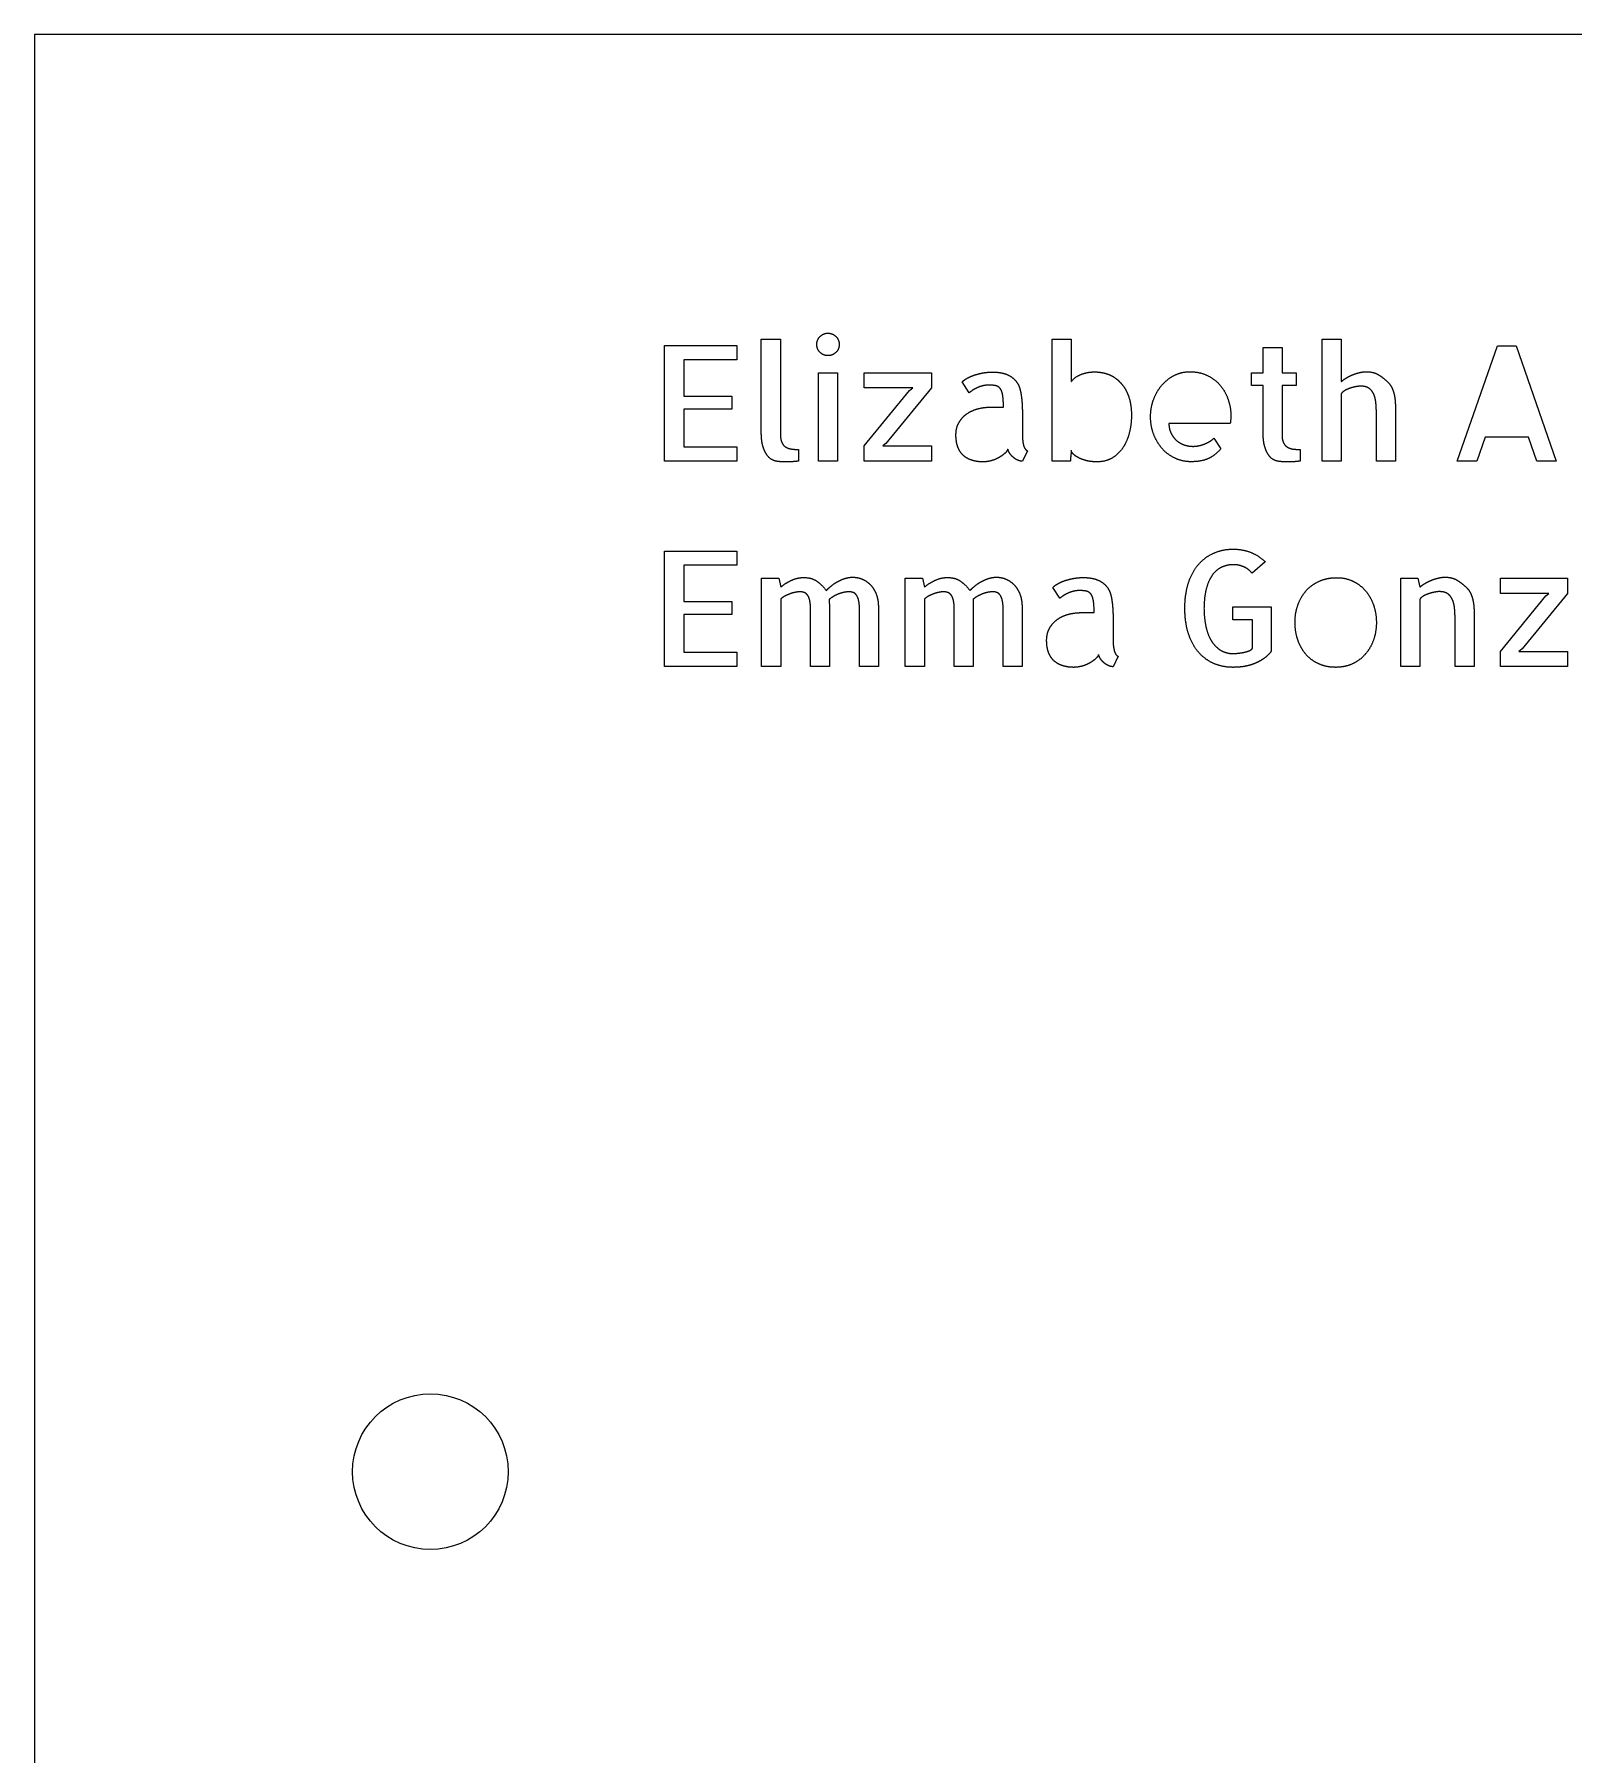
# Model space of a CAD drawing. Extents: x -92 to 92, y -145 to -23.
# Drawn here: x -91.9 to -37.5, y -83.8 to -23 of the extents above; entities that cross this region are included whole.
import ezdxf

# ---------------------------------------------------------------- set-up
doc = ezdxf.new("R2010")
doc.units = 0
doc.layers.add('VISIBLE', color=7, linetype='CONTINUOUS')

msp = doc.modelspace()

# ---------------------------------------------------------------- linework, layer by layer
at = {"layer": 'VISIBLE'}
for p, q in [((91.9, -23), (-91.9, -23)), ((-91.9, -23), (-91.9, -144.6)), ((-69.617, -38.082), (-69.617, -33.999)), ((-69.617, -33.999), (-67.063, -33.999)), ((-67.063, -33.999), (-67.063, -34.502)), ((-66.199, -37.095), (-66.199, -33.777)), ((-66.199, -33.777), (-65.523, -33.777)), ((-65.523, -33.777), (-65.523, -37.129)), ((-55.91, -38.082), (-55.91, -33.777)), ((-55.91, -33.777), (-55.239, -33.777)), ((-55.239, -33.777), (-55.239, -35.272)), ((-46.363, -38.082), (-46.363, -33.777)), ((-46.363, -33.777), (-45.693, -33.777)), ((-45.693, -33.777), (-45.693, -35.272)), ((-41.598, -38.082), (-40.169, -34.004)), ((-40.169, -34.004), (-39.51, -34.004)), ((-39.51, -34.004), (-38.092, -38.082)), ((-68.942, -34.502), (-68.942, -35.787)), ((-67.063, -34.502), (-68.942, -34.502)), ((-48.458, -34.957), (-48.458, -34.07)), ((-48.458, -34.07), (-47.788, -34.07)), ((-47.788, -34.07), (-47.788, -34.957)), ((-64.182, -38.082), (-64.182, -34.957)), ((-64.182, -34.957), (-63.506, -34.957)), ((-63.506, -34.957), (-63.506, -38.082)), ((-62.563, -34.957), (-60.187, -34.957)), ((-62.563, -35.494), (-62.563, -34.957)), ((-60.187, -34.957), (-60.187, -35.494)), ((-48.868, -35.411), (-48.868, -34.957)), ((-48.868, -34.957), (-48.458, -34.957)), ((-47.788, -34.957), (-47.29, -34.957)), ((-47.29, -34.957), (-47.29, -35.411)), ((-68.942, -35.787), (-67.235, -35.787)), ((-67.235, -35.787), (-67.235, -36.242)), ((-60.846, -35.494), (-62.563, -35.494)), ((-62.563, -37.544), (-60.957, -35.583)), ((-60.187, -35.494), (-61.794, -37.456)), ((-60.957, -35.583), (-60.846, -35.494)), ((-58.847, -35.666), (-59.096, -35.284)), ((-48.458, -35.411), (-48.868, -35.411)), ((-48.458, -37.095), (-48.458, -35.411)), ((-47.29, -35.411), (-47.788, -35.411)), ((-47.788, -35.411), (-47.788, -37.134)), ((-45.693, -35.699), (-45.693, -38.082)), ((-67.235, -36.242), (-68.942, -36.242)), ((-68.942, -36.242), (-68.942, -37.577)), ((-58.11, -36.176), (-57.638, -36.176)), ((-56.968, -36.392), (-56.968, -37.156)), ((-44.452, -38.082), (-44.452, -36.381)), ((-43.777, -36.326), (-43.777, -38.082)), ((-49.617, -36.747), (-51.788, -36.747)), ((-68.942, -37.577), (-67.063, -37.577)), ((-67.063, -37.577), (-67.063, -38.082)), ((-64.886, -37.671), (-64.886, -38.082)), ((-62.563, -38.082), (-62.563, -37.544)), ((-61.794, -37.456), (-61.905, -37.544)), ((-61.905, -37.544), (-60.187, -37.544)), ((-60.187, -37.544), (-60.187, -38.082)), ((-50.198, -37.272), (-49.954, -37.644)), ((-47.15, -37.671), (-47.15, -38.082)), ((-40.607, -37.234), (-40.906, -38.082)), ((-39.072, -37.234), (-40.607, -37.234)), ((-38.779, -38.082), (-39.072, -37.234)), ((-67.063, -38.082), (-69.617, -38.082)), ((-63.506, -38.082), (-64.182, -38.082)), ((-60.187, -38.082), (-62.563, -38.082)), ((-56.791, -37.716), (-56.968, -38.087)), ((-55.273, -38.082), (-55.91, -38.082)), ((-45.693, -38.082), (-46.363, -38.082)), ((-43.777, -38.082), (-44.452, -38.082)), ((-40.906, -38.082), (-41.598, -38.082)), ((-38.092, -38.082), (-38.779, -38.082)), ((-69.617, -45.344), (-69.617, -41.261)), ((-69.617, -41.261), (-67.063, -41.261)), ((-67.063, -41.261), (-67.063, -41.764)), ((-68.942, -41.764), (-68.942, -43.049)), ((-67.063, -41.764), (-68.942, -41.764)), ((-48.386, -41.637), (-48.846, -42.047)), ((-66.187, -45.344), (-66.187, -42.219)), ((-66.187, -42.219), (-65.584, -42.219)), ((-65.584, -42.219), (-65.512, -42.54)), ((-61.107, -45.344), (-61.107, -42.219)), ((-61.107, -42.219), (-60.503, -42.219)), ((-60.503, -42.219), (-60.432, -42.54)), ((-55.639, -42.928), (-55.888, -42.546)), ((-43.582, -45.344), (-43.582, -42.219)), ((-43.582, -42.219), (-42.983, -42.219)), ((-42.983, -42.219), (-42.911, -42.534)), ((-40.068, -42.219), (-37.692, -42.219)), ((-40.068, -42.756), (-40.068, -42.219)), ((-37.692, -42.219), (-37.692, -42.756)), ((-68.942, -43.049), (-67.235, -43.049)), ((-67.235, -43.049), (-67.235, -43.504)), ((-65.512, -42.961), (-65.512, -45.344)), ((-60.432, -42.961), (-60.432, -45.344)), ((-42.911, -42.961), (-42.911, -45.344)), ((-38.351, -42.756), (-40.068, -42.756)), ((-40.068, -44.806), (-38.462, -42.845)), ((-37.692, -42.756), (-39.299, -44.718)), ((-38.462, -42.845), (-38.351, -42.756)), ((-67.235, -43.504), (-68.942, -43.504)), ((-68.942, -43.504), (-68.942, -44.839)), ((-64.459, -45.344), (-64.459, -43.285)), ((-63.789, -43.588), (-63.789, -45.344)), ((-62.725, -45.344), (-62.725, -43.642)), ((-62.06, -43.216), (-62.06, -45.344)), ((-59.378, -45.344), (-59.378, -43.285)), ((-58.708, -43.588), (-58.708, -45.344)), ((-57.644, -45.344), (-57.644, -43.642)), ((-56.98, -43.216), (-56.98, -45.344)), ((-54.903, -43.438), (-54.431, -43.438)), ((-53.761, -43.654), (-53.761, -44.418)), ((-49.528, -43.692), (-49.528, -43.238)), ((-49.528, -43.238), (-48.176, -43.238)), ((-48.835, -43.692), (-49.528, -43.692)), ((-48.835, -44.701), (-48.835, -43.692)), ((-48.176, -43.238), (-48.176, -44.817)), ((-41.67, -45.344), (-41.67, -43.642)), ((-40.995, -43.588), (-40.995, -45.344)), ((-68.942, -44.839), (-67.063, -44.839)), ((-67.063, -44.839), (-67.063, -45.344)), ((-53.584, -44.978), (-53.761, -45.349)), ((-40.068, -45.344), (-40.068, -44.806)), ((-39.299, -44.718), (-39.41, -44.806)), ((-39.41, -44.806), (-37.692, -44.806)), ((-37.692, -44.806), (-37.692, -45.344)), ((-67.063, -45.344), (-69.617, -45.344)), ((-65.512, -45.344), (-66.187, -45.344)), ((-63.789, -45.344), (-64.459, -45.344)), ((-62.06, -45.344), (-62.725, -45.344)), ((-60.432, -45.344), (-61.107, -45.344)), ((-58.708, -45.344), (-59.378, -45.344)), ((-56.98, -45.344), (-57.644, -45.344)), ((-42.911, -45.344), (-43.582, -45.344)), ((-40.995, -45.344), (-41.67, -45.344)), ((-37.692, -45.344), (-40.068, -45.344))]:
    msp.add_line(p, q, dxfattribs=at)
msp.add_circle((-77.9, -73.8), 2.75, dxfattribs=at)
for points in [[(-64.237, -33.96), (-64.237, -33.793), (-64.121, -33.677)], [(-64.124, -34.237), (-64.237, -34.12), (-64.237, -33.96)], [(-64.121, -33.677), (-64.005, -33.561), (-63.844, -33.561)], [(-63.844, -33.561), (-63.678, -33.561), (-63.561, -33.677)], [(-63.561, -33.677), (-63.445, -33.793), (-63.445, -33.96)], [(-63.445, -33.96), (-63.445, -34.125), (-63.561, -34.239)], [(-63.844, -34.353), (-64.01, -34.353), (-64.124, -34.237)], [(-63.561, -34.239), (-63.678, -34.353), (-63.844, -34.353)], [(-59.096, -35.284), (-59.041, -35.223), (-58.93, -35.159)], [(-58.93, -35.159), (-58.819, -35.095), (-58.675, -35.046)], [(-58.675, -35.046), (-58.531, -34.996), (-58.362, -34.965)], [(-58.362, -34.965), (-58.192, -34.935), (-58.01, -34.935)], [(-58.01, -34.935), (-57.844, -34.935), (-57.686, -34.968)], [(-57.686, -34.968), (-57.527, -35.001), (-57.398, -35.079)], [(-57.398, -35.079), (-57.268, -35.156), (-57.171, -35.287)], [(-55.239, -35.272), (-55.129, -35.117), (-54.904, -35.023)], [(-54.904, -35.023), (-54.68, -34.929), (-54.409, -34.929)], [(-54.409, -34.929), (-54.225, -34.929), (-54.037, -34.979)], [(-54.037, -34.979), (-53.849, -35.029), (-53.685, -35.145)], [(-53.685, -35.145), (-53.522, -35.262), (-53.386, -35.45)], [(-52.029, -35.389), (-51.843, -35.173), (-51.589, -35.048)], [(-51.589, -35.048), (-51.334, -34.923), (-51.051, -34.923)], [(-51.051, -34.923), (-50.674, -34.923), (-50.386, -35.076)], [(-50.386, -35.076), (-50.098, -35.228), (-49.913, -35.48)], [(-45.693, -35.272), (-45.627, -35.211), (-45.524, -35.148)], [(-45.524, -35.148), (-45.422, -35.085), (-45.3, -35.034)], [(-45.3, -35.034), (-45.178, -34.984), (-45.05, -34.954)], [(-45.05, -34.954), (-44.923, -34.923), (-44.801, -34.923)], [(-44.801, -34.923), (-44.552, -34.923), (-44.38, -35.029)], [(-44.38, -35.029), (-44.208, -35.134), (-44.036, -35.3)], [(-58.744, -35.588), (-58.813, -35.639), (-58.847, -35.666)], [(-58.583, -35.497), (-58.675, -35.538), (-58.744, -35.588)], [(-58.384, -35.425), (-58.492, -35.455), (-58.583, -35.497)], [(-58.154, -35.395), (-58.276, -35.395), (-58.384, -35.425)], [(-57.924, -35.414), (-58.021, -35.395), (-58.154, -35.395)], [(-57.761, -35.508), (-57.827, -35.433), (-57.924, -35.414)], [(-57.666, -35.744), (-57.694, -35.583), (-57.761, -35.508)], [(-57.638, -36.176), (-57.638, -35.905), (-57.666, -35.744)], [(-57.171, -35.287), (-57.074, -35.417), (-57.035, -35.61)], [(-57.035, -35.61), (-56.996, -35.804), (-56.982, -36.001)], [(-53.386, -35.45), (-53.25, -35.639), (-53.178, -35.905)], [(-52.326, -35.896), (-52.215, -35.605), (-52.029, -35.389)], [(-49.913, -35.48), (-49.727, -35.733), (-49.647, -36.062)], [(-45.557, -35.583), (-45.649, -35.632), (-45.693, -35.699)], [(-45.364, -35.5), (-45.466, -35.533), (-45.557, -35.583)], [(-45.164, -35.45), (-45.261, -35.467), (-45.364, -35.5)], [(-45.006, -35.433), (-45.067, -35.433), (-45.164, -35.45)], [(-44.713, -35.508), (-44.818, -35.433), (-45.006, -35.433)], [(-44.546, -35.716), (-44.607, -35.583), (-44.713, -35.508)], [(-44.469, -36.021), (-44.486, -35.849), (-44.546, -35.716)], [(-44.036, -35.3), (-43.942, -35.395), (-43.89, -35.519)], [(-43.89, -35.519), (-43.837, -35.644), (-43.812, -35.78)], [(-43.812, -35.78), (-43.787, -35.915), (-43.782, -36.054)], [(-59.209, -36.716), (-59.101, -36.53), (-58.932, -36.411)], [(-58.932, -36.411), (-58.763, -36.292), (-58.547, -36.234)], [(-58.547, -36.234), (-58.331, -36.176), (-58.11, -36.176)], [(-56.982, -36.001), (-56.968, -36.198), (-56.968, -36.392)], [(-53.112, -36.464), (-53.112, -36.779), (-53.187, -37.079)], [(-53.178, -35.905), (-53.112, -36.159), (-53.112, -36.464)], [(-52.436, -36.514), (-52.436, -36.186), (-52.326, -35.896)], [(-49.647, -36.062), (-49.566, -36.392), (-49.617, -36.747)], [(-44.452, -36.381), (-44.452, -36.193), (-44.469, -36.021)], [(-43.782, -36.054), (-43.777, -36.193), (-43.777, -36.326)], [(-59.317, -37.156), (-59.317, -36.902), (-59.209, -36.716)], [(-53.187, -37.079), (-53.262, -37.378), (-53.414, -37.608)], [(-52.326, -37.134), (-52.436, -36.846), (-52.436, -36.514)], [(-51.788, -36.747), (-51.788, -36.924), (-51.722, -37.073)], [(-51.722, -37.073), (-51.655, -37.223), (-51.542, -37.331)], [(-66.185, -37.328), (-66.199, -37.178), (-66.199, -37.095)], [(-66.116, -37.636), (-66.171, -37.478), (-66.185, -37.328)], [(-65.955, -37.921), (-66.061, -37.794), (-66.116, -37.636)], [(-65.523, -37.129), (-65.523, -37.317), (-65.473, -37.425)], [(-65.473, -37.425), (-65.423, -37.533), (-65.335, -37.586)], [(-65.335, -37.586), (-65.246, -37.638), (-65.132, -37.655)], [(-65.132, -37.655), (-65.019, -37.671), (-64.886, -37.671)], [(-59.242, -37.605), (-59.317, -37.422), (-59.317, -37.156)], [(-59.034, -37.899), (-59.167, -37.788), (-59.242, -37.605)], [(-57.483, -37.661), (-57.522, -37.755), (-57.619, -37.835)], [(-57.403, -37.824), (-57.456, -37.749), (-57.483, -37.661)], [(-56.968, -37.156), (-56.968, -37.201), (-56.963, -37.287)], [(-56.963, -37.287), (-56.957, -37.372), (-56.941, -37.461)], [(-56.941, -37.461), (-56.924, -37.55), (-56.888, -37.622)], [(-56.888, -37.622), (-56.852, -37.693), (-56.791, -37.716)], [(-53.414, -37.608), (-53.567, -37.838), (-53.796, -37.974)], [(-52.026, -37.638), (-52.215, -37.422), (-52.326, -37.134)], [(-51.572, -37.979), (-51.838, -37.855), (-52.026, -37.638)], [(-51.542, -37.331), (-51.428, -37.439), (-51.27, -37.5)], [(-51.27, -37.5), (-51.112, -37.56), (-50.929, -37.56)], [(-50.929, -37.56), (-50.868, -37.56), (-50.777, -37.547)], [(-50.777, -37.547), (-50.686, -37.533), (-50.583, -37.497)], [(-50.583, -37.497), (-50.481, -37.461), (-50.378, -37.406)], [(-49.954, -37.644), (-50.137, -37.871), (-50.381, -37.987)], [(-50.378, -37.406), (-50.275, -37.35), (-50.198, -37.272)], [(-48.444, -37.328), (-48.458, -37.178), (-48.458, -37.095)], [(-48.378, -37.636), (-48.43, -37.478), (-48.444, -37.328)], [(-48.22, -37.924), (-48.325, -37.794), (-48.378, -37.636)], [(-47.788, -37.134), (-47.788, -37.323), (-47.738, -37.428)], [(-47.738, -37.428), (-47.689, -37.533), (-47.597, -37.588)], [(-47.597, -37.588), (-47.505, -37.644), (-47.392, -37.657)], [(-47.392, -37.657), (-47.278, -37.671), (-47.15, -37.671)], [(-65.662, -38.087), (-65.85, -38.048), (-65.955, -37.921)], [(-65.512, -38.104), (-65.595, -38.099), (-65.662, -38.087)], [(-65.345, -38.109), (-65.429, -38.109), (-65.512, -38.104)], [(-65.179, -38.106), (-65.263, -38.109), (-65.345, -38.109)], [(-65.035, -38.099), (-65.096, -38.104), (-65.179, -38.106)], [(-64.886, -38.082), (-64.958, -38.093), (-65.035, -38.099)], [(-58.727, -38.06), (-58.901, -38.01), (-59.034, -37.899)], [(-58.364, -38.109), (-58.553, -38.109), (-58.727, -38.06)], [(-58.101, -38.076), (-58.243, -38.109), (-58.364, -38.109)], [(-57.838, -37.979), (-57.96, -38.043), (-58.101, -38.076)], [(-57.619, -37.835), (-57.716, -37.915), (-57.838, -37.979)], [(-57.276, -37.96), (-57.35, -37.899), (-57.403, -37.824)], [(-57.121, -38.054), (-57.201, -38.021), (-57.276, -37.96)], [(-56.968, -38.087), (-57.04, -38.087), (-57.121, -38.054)], [(-55.256, -37.888), (-55.267, -37.988), (-55.273, -38.082)], [(-55.239, -37.71), (-55.245, -37.788), (-55.256, -37.888)], [(-55.142, -37.857), (-55.223, -37.788), (-55.239, -37.71)], [(-54.938, -37.985), (-55.062, -37.927), (-55.142, -37.857)], [(-54.658, -38.076), (-54.813, -38.043), (-54.938, -37.985)], [(-54.336, -38.109), (-54.503, -38.109), (-54.658, -38.076)], [(-53.796, -37.974), (-54.026, -38.109), (-54.336, -38.109)], [(-51.001, -38.104), (-51.306, -38.104), (-51.572, -37.979)], [(-50.381, -37.987), (-50.625, -38.104), (-51.001, -38.104)], [(-47.926, -38.087), (-48.115, -38.054), (-48.22, -37.924)], [(-47.78, -38.104), (-47.866, -38.099), (-47.926, -38.087)], [(-47.611, -38.109), (-47.694, -38.109), (-47.78, -38.104)], [(-47.442, -38.106), (-47.527, -38.109), (-47.611, -38.109)], [(-47.295, -38.099), (-47.356, -38.104), (-47.442, -38.106)], [(-47.15, -38.082), (-47.223, -38.093), (-47.295, -38.099)], [(-50.733, -41.726), (-50.503, -41.465), (-50.193, -41.33)], [(-50.193, -41.33), (-49.883, -41.194), (-49.522, -41.194)], [(-49.522, -41.194), (-49.189, -41.194), (-48.901, -41.305)], [(-48.901, -41.305), (-48.613, -41.416), (-48.386, -41.637)], [(-51.093, -42.377), (-50.962, -41.986), (-50.733, -41.726)], [(-49.896, -41.819), (-50.082, -41.897), (-50.229, -42.083)], [(-49.506, -41.742), (-49.711, -41.742), (-49.896, -41.819)], [(-49.151, -41.814), (-49.322, -41.742), (-49.506, -41.742)], [(-48.846, -42.047), (-48.979, -41.886), (-49.151, -41.814)], [(-65.512, -42.54), (-65.374, -42.413), (-65.155, -42.305)], [(-65.155, -42.305), (-64.936, -42.197), (-64.697, -42.197)], [(-64.697, -42.197), (-64.431, -42.197), (-64.254, -42.313)], [(-64.254, -42.313), (-64.077, -42.429), (-63.899, -42.657)], [(-63.899, -42.657), (-63.805, -42.551), (-63.689, -42.463)], [(-63.689, -42.463), (-63.572, -42.374), (-63.448, -42.313)], [(-63.448, -42.313), (-63.323, -42.252), (-63.201, -42.218)], [(-63.201, -42.218), (-63.079, -42.185), (-62.969, -42.185)], [(-62.969, -42.185), (-62.781, -42.185), (-62.614, -42.26)], [(-62.614, -42.26), (-62.448, -42.335), (-62.323, -42.474)], [(-62.323, -42.474), (-62.198, -42.612), (-62.129, -42.803)], [(-60.432, -42.54), (-60.293, -42.413), (-60.074, -42.305)], [(-60.074, -42.305), (-59.855, -42.197), (-59.617, -42.197)], [(-59.617, -42.197), (-59.351, -42.197), (-59.174, -42.313)], [(-59.174, -42.313), (-58.996, -42.429), (-58.819, -42.657)], [(-58.819, -42.657), (-58.725, -42.551), (-58.608, -42.463)], [(-58.608, -42.463), (-58.492, -42.374), (-58.367, -42.313)], [(-58.367, -42.313), (-58.243, -42.252), (-58.121, -42.218)], [(-58.121, -42.218), (-57.999, -42.185), (-57.888, -42.185)], [(-57.888, -42.185), (-57.7, -42.185), (-57.534, -42.26)], [(-57.534, -42.26), (-57.368, -42.335), (-57.243, -42.474)], [(-57.243, -42.474), (-57.118, -42.612), (-57.049, -42.803)], [(-55.888, -42.546), (-55.833, -42.485), (-55.723, -42.421)], [(-55.723, -42.421), (-55.612, -42.357), (-55.468, -42.307)], [(-55.468, -42.307), (-55.324, -42.258), (-55.154, -42.227)], [(-55.154, -42.227), (-54.985, -42.197), (-54.802, -42.197)], [(-54.802, -42.197), (-54.637, -42.197), (-54.478, -42.23)], [(-54.478, -42.23), (-54.32, -42.263), (-54.19, -42.341)], [(-54.19, -42.341), (-54.06, -42.418), (-53.963, -42.549)], [(-53.963, -42.549), (-53.866, -42.679), (-53.827, -42.872)], [(-51.223, -43.283), (-51.223, -42.768), (-51.093, -42.377)], [(-50.229, -42.083), (-50.375, -42.268), (-50.458, -42.562)], [(-46.92, -42.648), (-46.729, -42.44), (-46.458, -42.321)], [(-46.458, -42.321), (-46.186, -42.202), (-45.86, -42.202)], [(-45.86, -42.202), (-45.538, -42.202), (-45.278, -42.327)], [(-45.278, -42.327), (-45.018, -42.451), (-44.835, -42.667)], [(-42.911, -42.534), (-42.845, -42.473), (-42.742, -42.41)], [(-42.742, -42.41), (-42.64, -42.346), (-42.518, -42.296)], [(-42.518, -42.296), (-42.396, -42.246), (-42.269, -42.216)], [(-42.269, -42.216), (-42.141, -42.185), (-42.02, -42.185)], [(-42.02, -42.185), (-41.77, -42.185), (-41.598, -42.291)], [(-41.598, -42.291), (-41.426, -42.396), (-41.255, -42.562)], [(-65.348, -42.845), (-65.445, -42.894), (-65.512, -42.961)], [(-65.154, -42.762), (-65.251, -42.795), (-65.348, -42.845)], [(-64.968, -42.715), (-65.057, -42.729), (-65.154, -42.762)], [(-64.83, -42.701), (-64.88, -42.701), (-64.968, -42.715)], [(-64.603, -42.776), (-64.68, -42.701), (-64.83, -42.701)], [(-64.492, -42.983), (-64.525, -42.85), (-64.603, -42.776)], [(-64.459, -43.285), (-64.459, -43.116), (-64.492, -42.983)], [(-63.57, -42.823), (-63.683, -42.878), (-63.794, -42.967)], [(-63.794, -42.967), (-63.794, -43.182), (-63.791, -43.31)], [(-63.362, -42.742), (-63.456, -42.768), (-63.57, -42.823)], [(-63.199, -42.709), (-63.268, -42.717), (-63.362, -42.742)], [(-63.102, -42.701), (-63.129, -42.701), (-63.199, -42.709)], [(-62.872, -42.776), (-62.946, -42.701), (-63.102, -42.701)], [(-62.763, -42.983), (-62.797, -42.85), (-62.872, -42.776)], [(-62.727, -43.285), (-62.73, -43.116), (-62.763, -42.983)], [(-62.129, -42.803), (-62.06, -42.994), (-62.06, -43.216)], [(-60.268, -42.845), (-60.365, -42.894), (-60.432, -42.961)], [(-60.074, -42.762), (-60.171, -42.795), (-60.268, -42.845)], [(-59.888, -42.715), (-59.977, -42.729), (-60.074, -42.762)], [(-59.75, -42.701), (-59.799, -42.701), (-59.888, -42.715)], [(-59.522, -42.776), (-59.6, -42.701), (-59.75, -42.701)], [(-59.412, -42.983), (-59.445, -42.85), (-59.522, -42.776)], [(-59.378, -43.285), (-59.378, -43.116), (-59.412, -42.983)], [(-58.489, -42.823), (-58.603, -42.878), (-58.714, -42.967)], [(-58.714, -42.967), (-58.714, -43.182), (-58.711, -43.31)], [(-58.282, -42.742), (-58.376, -42.768), (-58.489, -42.823)], [(-58.118, -42.709), (-58.188, -42.717), (-58.282, -42.742)], [(-58.021, -42.701), (-58.049, -42.701), (-58.118, -42.709)], [(-57.791, -42.776), (-57.866, -42.701), (-58.021, -42.701)], [(-57.683, -42.983), (-57.716, -42.85), (-57.791, -42.776)], [(-57.647, -43.285), (-57.65, -43.116), (-57.683, -42.983)], [(-57.049, -42.803), (-56.98, -42.994), (-56.98, -43.216)], [(-55.536, -42.85), (-55.606, -42.901), (-55.639, -42.928)], [(-55.376, -42.759), (-55.467, -42.8), (-55.536, -42.85)], [(-55.177, -42.687), (-55.285, -42.717), (-55.376, -42.759)], [(-54.947, -42.657), (-55.068, -42.657), (-55.177, -42.687)], [(-54.717, -42.676), (-54.814, -42.657), (-54.947, -42.657)], [(-54.553, -42.77), (-54.62, -42.695), (-54.717, -42.676)], [(-54.459, -43.006), (-54.487, -42.845), (-54.553, -42.77)], [(-54.431, -43.438), (-54.431, -43.166), (-54.459, -43.006)], [(-53.827, -42.872), (-53.788, -43.066), (-53.775, -43.263)], [(-50.458, -42.562), (-50.541, -42.856), (-50.547, -43.283)], [(-47.328, -43.781), (-47.328, -43.443), (-47.22, -43.15)], [(-47.22, -43.15), (-47.111, -42.856), (-46.92, -42.648)], [(-44.835, -42.667), (-44.651, -42.884), (-44.552, -43.172)], [(-42.776, -42.845), (-42.867, -42.894), (-42.911, -42.961)], [(-42.582, -42.762), (-42.684, -42.795), (-42.776, -42.845)], [(-42.383, -42.712), (-42.48, -42.729), (-42.582, -42.762)], [(-42.224, -42.695), (-42.285, -42.695), (-42.383, -42.712)], [(-41.931, -42.77), (-42.036, -42.695), (-42.224, -42.695)], [(-41.765, -42.978), (-41.825, -42.845), (-41.931, -42.77)], [(-41.687, -43.283), (-41.704, -43.111), (-41.765, -42.978)], [(-41.255, -42.562), (-41.161, -42.657), (-41.108, -42.781)], [(-41.108, -42.781), (-41.055, -42.906), (-41.03, -43.041)], [(-41.03, -43.041), (-41.005, -43.177), (-41, -43.316)], [(-63.791, -43.31), (-63.789, -43.438), (-63.789, -43.588)], [(-62.725, -43.642), (-62.725, -43.455), (-62.727, -43.285)], [(-58.711, -43.31), (-58.708, -43.438), (-58.708, -43.588)], [(-57.644, -43.642), (-57.644, -43.455), (-57.647, -43.285)], [(-56.002, -43.978), (-55.894, -43.792), (-55.725, -43.673)], [(-55.725, -43.673), (-55.556, -43.554), (-55.34, -43.496)], [(-55.34, -43.496), (-55.124, -43.438), (-54.903, -43.438)], [(-53.775, -43.263), (-53.761, -43.46), (-53.761, -43.654)], [(-51.093, -44.191), (-51.223, -43.798), (-51.223, -43.283)], [(-50.547, -43.283), (-50.541, -43.698), (-50.461, -44.003)], [(-44.552, -43.172), (-44.452, -43.46), (-44.452, -43.792)], [(-41.67, -43.642), (-41.67, -43.455), (-41.687, -43.283)], [(-41, -43.316), (-40.995, -43.455), (-40.995, -43.588)], [(-56.11, -44.418), (-56.11, -44.164), (-56.002, -43.978)], [(-50.733, -44.845), (-50.962, -44.585), (-51.093, -44.191)], [(-50.461, -44.003), (-50.381, -44.307), (-50.239, -44.501)], [(-47.228, -44.408), (-47.328, -44.119), (-47.328, -43.781)], [(-44.452, -43.792), (-44.452, -44.125), (-44.558, -44.415)], [(-56.035, -44.867), (-56.11, -44.684), (-56.11, -44.418)], [(-55.827, -45.161), (-55.96, -45.05), (-56.035, -44.867)], [(-54.276, -44.923), (-54.315, -45.017), (-54.412, -45.097)], [(-54.196, -45.086), (-54.248, -45.011), (-54.276, -44.923)], [(-53.761, -44.418), (-53.761, -44.462), (-53.756, -44.548)], [(-53.756, -44.548), (-53.75, -44.634), (-53.733, -44.723)], [(-53.733, -44.723), (-53.717, -44.812), (-53.681, -44.884)], [(-53.681, -44.884), (-53.645, -44.955), (-53.584, -44.978)], [(-50.195, -45.238), (-50.503, -45.105), (-50.733, -44.845)], [(-50.239, -44.501), (-50.098, -44.696), (-49.918, -44.79)], [(-49.918, -44.79), (-49.738, -44.884), (-49.539, -44.884)], [(-49.539, -44.884), (-49.477, -44.884), (-49.375, -44.875)], [(-49.375, -44.875), (-49.273, -44.867), (-49.17, -44.848)], [(-49.17, -44.848), (-49.068, -44.829), (-48.973, -44.795)], [(-48.973, -44.795), (-48.879, -44.762), (-48.835, -44.701)], [(-48.176, -44.817), (-48.303, -44.978), (-48.461, -45.08)], [(-46.943, -44.911), (-47.128, -44.696), (-47.228, -44.408)], [(-46.488, -45.249), (-46.757, -45.127), (-46.943, -44.911)], [(-44.854, -44.919), (-45.045, -45.133), (-45.308, -45.252)], [(-44.558, -44.415), (-44.663, -44.706), (-44.854, -44.919)], [(-55.52, -45.321), (-55.694, -45.272), (-55.827, -45.161)], [(-55.157, -45.371), (-55.346, -45.371), (-55.52, -45.321)], [(-54.894, -45.338), (-55.036, -45.371), (-55.157, -45.371)], [(-54.631, -45.241), (-54.753, -45.305), (-54.894, -45.338)], [(-54.412, -45.097), (-54.509, -45.177), (-54.631, -45.241)], [(-54.068, -45.222), (-54.143, -45.161), (-54.196, -45.086)], [(-53.913, -45.316), (-53.994, -45.282), (-54.068, -45.222)], [(-53.761, -45.349), (-53.833, -45.349), (-53.913, -45.316)], [(-49.522, -45.371), (-49.888, -45.371), (-50.195, -45.238)], [(-49.153, -45.344), (-49.339, -45.371), (-49.522, -45.371)], [(-48.794, -45.25), (-48.968, -45.316), (-49.153, -45.344)], [(-48.461, -45.08), (-48.619, -45.183), (-48.794, -45.25)], [(-45.893, -45.371), (-46.22, -45.371), (-46.488, -45.249)], [(-45.308, -45.252), (-45.572, -45.371), (-45.893, -45.371)]]:
    msp.add_open_spline(points, degree=2, dxfattribs=at)

doc.saveas('drawing.dxf')
